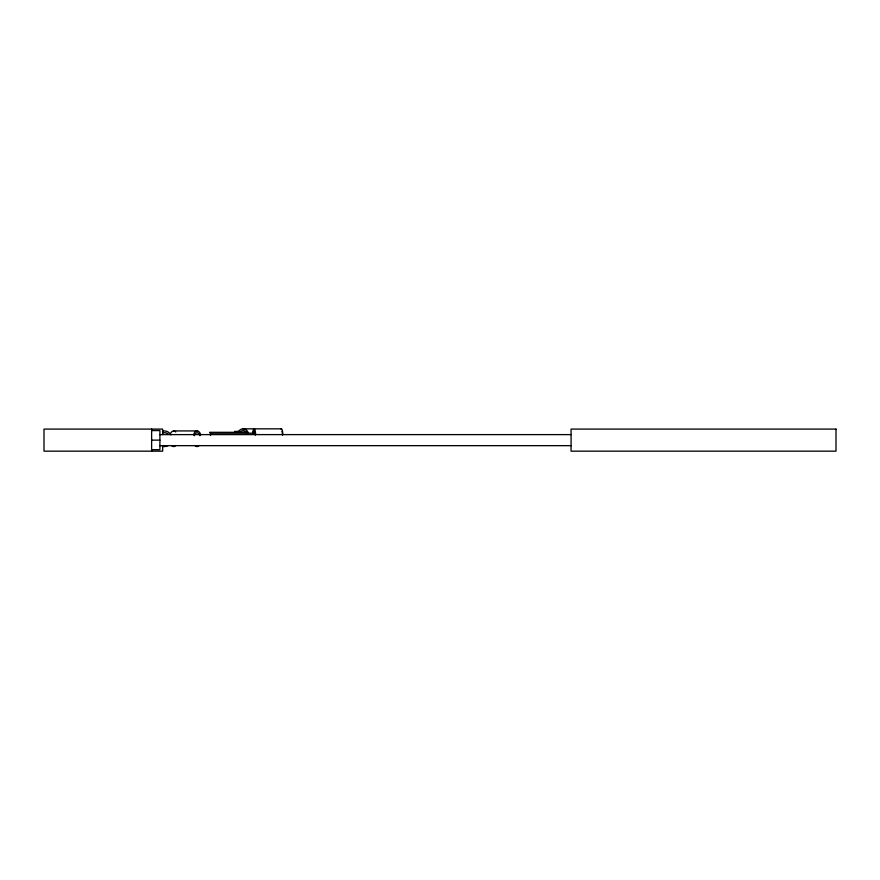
<?xml version="1.0" encoding="UTF-8"?>
<svg xmlns="http://www.w3.org/2000/svg" width="880" height="880" viewBox="0 0 880 880"><rect width="100%" height="100%" fill="white"/><g stroke="black" fill="none" stroke-linecap="round" stroke-linejoin="round"><path stroke-width="1.32" d="M243.067 428.835L281.38 428.835M151.624 430.573L159.907 430.573L159.907 449.691L151.624 449.691M173.646 430.925L197.12 430.925M234.575 431.442L239.91 431.442M209.539 432.311L247.071 432.311M210.155 433.18L255.673 433.18M159.852 434.61L571.076 434.61M151.624 440.132L159.907 440.132M159.852 445.654L571.076 445.654M237.237 431.442L237.237 432.311M234.927 431.442L234.927 432.311M210.485 433.18L210.485 435.49M162.657 434.61L162.657 429.088L44 429.088L44 451.165L162.657 451.165L162.657 445.654M151.624 429.088L151.624 451.165M239.701 432.355A6.083 4.774 -90 0 1 247.203 433.609M238.733 431.123A7.821 6.127 -90 0 1 248.38 432.74M253.077 433.609A6.083 1.177 -90 0 1 254.254 430.617A6.083 1.177 -90 0 1 255.233 435.083M281.974 431.387A6.083 1.177 -90 0 1 282.524 435.083M252.78 432.74A7.821 1.518 -90 0 1 254.298 428.901A7.821 1.518 -90 0 1 255.563 434.632M280.995 429.099A7.821 1.518 -90 0 1 282.854 434.632M194.293 435.71A6.083 3.267 -90 0 1 199.947 435.71M170.676 433.224A7.821 4.191 -90 0 1 175.747 431.981M175.747 445.522A7.821 4.191 -90 0 1 171.545 445.522M193.49 434.841A7.821 4.191 -90 0 1 200.761 434.841M199.221 445.522A7.821 4.191 -90 0 1 195.019 445.522M162.866 432.872A6.083 5.819 -90 0 1 168.487 434.445M162.437 431.189A7.821 7.48 -90 0 1 170.852 434.841M168.113 445.522A7.821 7.48 -90 0 1 162.437 446.303M836 429.088L571.076 429.088L571.076 451.165L836 451.165L836 429.088"/></g></svg>
